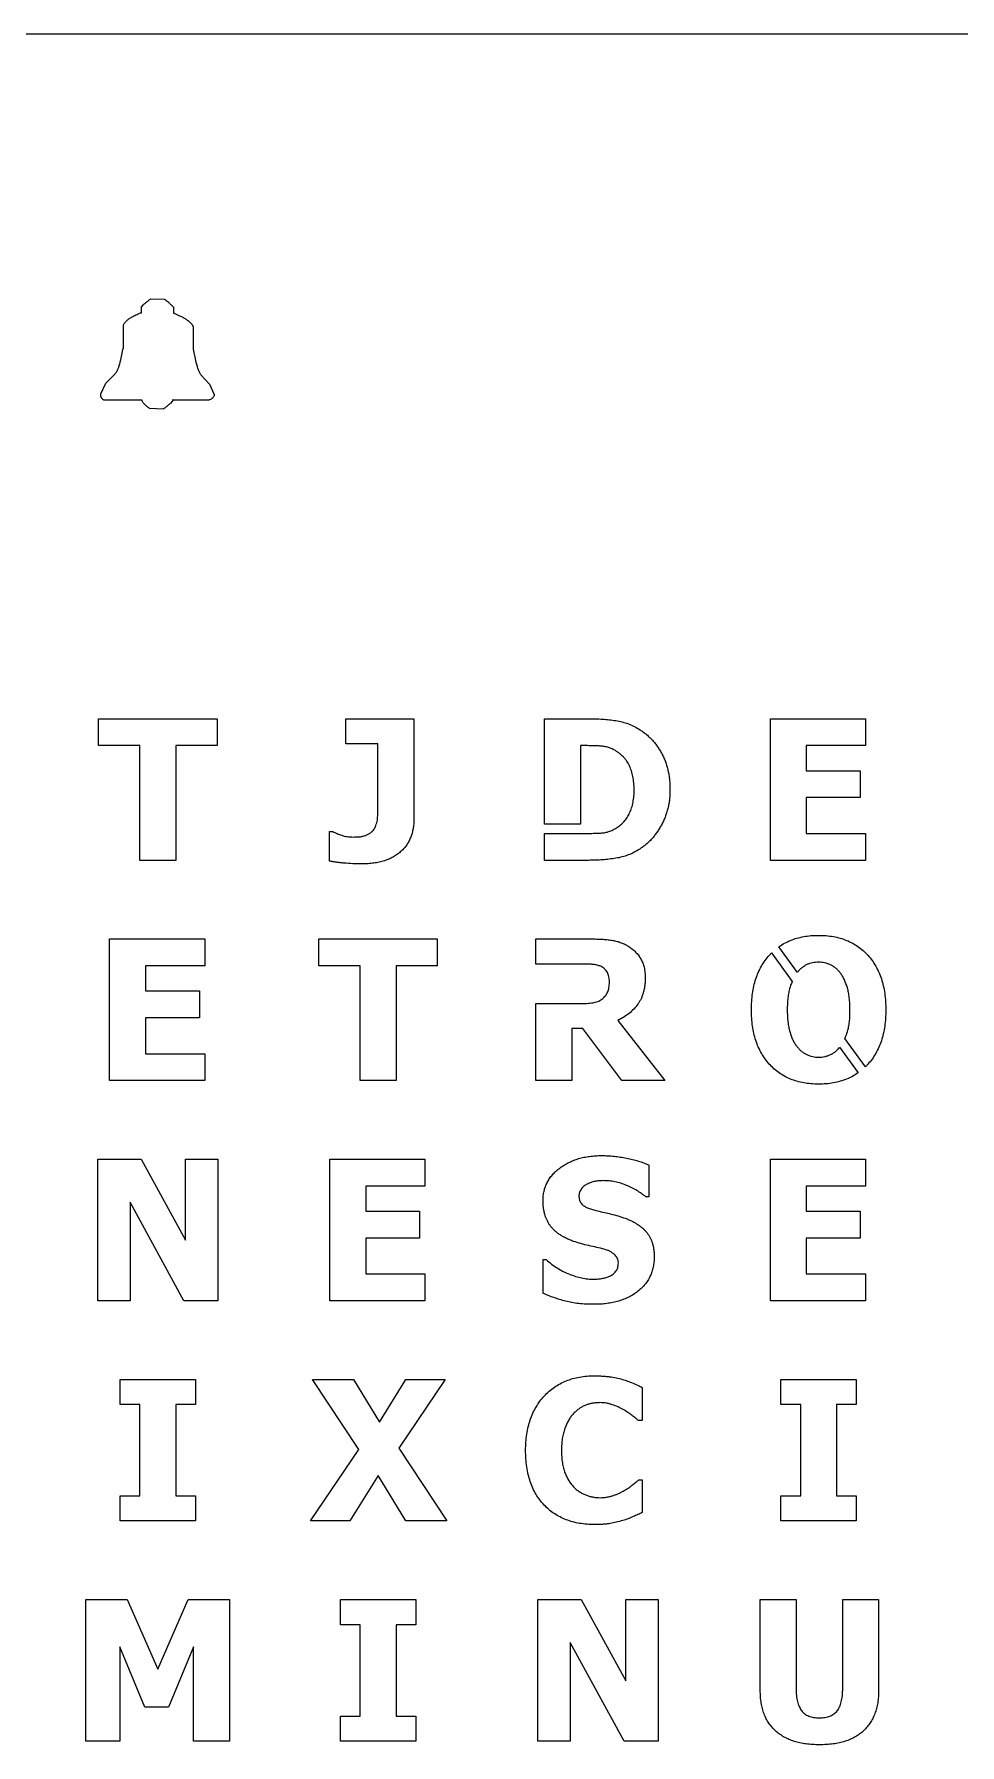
# Model space of a CAD drawing. Header units: millimetres. Extents: x -195 to 195, y -185 to 185.
# Drawn here: x -13.1 to 84.9, y 3.8 to 185 of the extents above; entities that cross this region are included whole.
import ezdxf

# ---------------------------------------------------------------- set-up
doc = ezdxf.new("R2010")
doc.units = ezdxf.units.MM

msp = doc.modelspace()

# ---------------------------------------------------------------- linework, layer by layer
at = {"color": 7, "linetype": 'Continuous', "lineweight": 15}
for p, q in [((195, 185), (-195, 185)), ((-1.74, 155.5), (-1.71, 156.15)), ((-0.79, 156.96), (0.7, 156.94)), ((-3.65, 151.77), (-3.65, 154.22)), ((1.67, 155.46), (1.73, 155.45)), ((3.64, 154.24), (3.73, 154)), ((3.73, 154), (3.73, 151.63)), ((-5.49, 148.03), (-4.51, 149.02)), ((4.57, 148.91), (5.48, 147.94)), ((-6.04, 146.91), (-5.49, 148.03)), ((-6.03, 146.63), (-6.04, 146.91)), ((5.48, 147.94), (5.98, 146.83)), ((-1.66, 146.24), (-5.7, 146.24)), ((0.58, 145.29), (-0.85, 145.34)), ((1.59, 146.24), (1.59, 146.3)), ((5.4, 146.24), (1.59, 146.24)), ((5.64, 146.34), (5.4, 146.24)), ((-6.27, 112.48), (6.27, 112.48)), ((-6.27, 109.64), (-6.27, 112.48)), ((6.27, 112.48), (6.27, 109.64)), ((19.9, 112.48), (27.12, 112.48)), ((19.9, 109.83), (19.9, 112.48)), ((27.12, 112.48), (27.12, 101.78)), ((40.96, 112.48), (45.57, 112.48)), ((40.96, 101.33), (40.96, 112.48)), ((64.89, 112.48), (74.96, 112.48)), ((64.89, 97.48), (64.89, 112.48)), ((74.96, 112.48), (74.96, 109.64)), ((-1.9, 109.64), (-6.27, 109.64)), ((-1.9, 97.48), (-1.9, 109.64)), ((1.9, 109.64), (1.9, 97.48)), ((6.27, 109.64), (1.9, 109.64)), ((23.32, 109.83), (19.9, 109.83)), ((23.32, 103.69), (23.32, 109.83)), ((44.76, 109.64), (44.76, 101.33)), ((44.82, 109.64), (44.76, 109.64)), ((68.69, 109.64), (68.69, 106.98)), ((74.96, 109.64), (68.69, 109.64)), ((68.69, 106.98), (74.39, 106.98)), ((74.39, 106.98), (74.39, 104.13)), ((68.69, 104.13), (68.69, 100.33)), ((74.39, 104.13), (68.69, 104.13)), ((18.2, 100.52), (18.54, 100.52)), ((18.2, 97.4), (18.2, 100.52)), ((44.76, 101.33), (40.96, 101.33)), ((40.96, 100.33), (44.82, 100.33)), ((40.96, 97.48), (40.96, 100.33)), ((68.69, 100.33), (74.96, 100.33)), ((74.96, 100.33), (74.96, 97.48)), ((1.9, 97.48), (-1.9, 97.48)), ((45.62, 97.48), (40.96, 97.48)), ((74.96, 97.48), (64.89, 97.48)), ((-5.1, 89.15), (4.97, 89.15)), ((-5.1, 74.16), (-5.1, 89.15)), ((4.97, 89.15), (4.97, 86.31)), ((17.06, 89.15), (29.6, 89.15)), ((17.06, 86.31), (17.06, 89.15)), ((29.6, 89.15), (29.6, 86.31)), ((40.04, 89.15), (46.03, 89.15)), ((40.04, 86.5), (40.04, 89.15)), ((65.01, 87.68), (67.19, 84.66)), ((67.74, 85.61), (65.78, 88.32)), ((-1.3, 86.31), (-1.3, 83.65)), ((4.97, 86.31), (-1.3, 86.31)), ((21.43, 86.31), (17.06, 86.31)), ((21.43, 74.16), (21.43, 86.31)), ((25.23, 86.31), (25.23, 74.16)), ((29.6, 86.31), (25.23, 86.31)), ((45.08, 86.5), (40.04, 86.5)), ((-1.3, 83.65), (4.4, 83.65)), ((4.4, 83.65), (4.4, 80.8)), ((40.04, 82.32), (44.9, 82.32)), ((40.04, 74.16), (40.04, 82.32)), ((-1.3, 80.8), (-1.3, 77)), ((4.4, 80.8), (-1.3, 80.8)), ((48.74, 80.53), (53.71, 74.16)), ((43.84, 79.66), (43.84, 74.16)), ((45.01, 79.66), (43.84, 79.66)), ((49.14, 74.16), (45.01, 79.66)), ((74.95, 75.61), (72.78, 78.61)), ((-1.3, 77), (4.97, 77)), ((4.97, 77), (4.97, 74.16)), ((72.22, 77.68), (74.18, 74.97)), ((4.97, 74.16), (-5.1, 74.16)), ((25.23, 74.16), (21.43, 74.16)), ((43.84, 74.16), (40.04, 74.16)), ((53.71, 74.16), (49.14, 74.16)), ((-6.35, 65.83), (-1.77, 65.83)), ((-6.35, 50.83), (-6.35, 65.83)), ((-1.77, 65.83), (2.95, 57.23)), ((2.95, 65.83), (6.37, 65.83)), ((2.95, 57.23), (2.95, 65.83)), ((6.37, 65.83), (6.37, 50.83)), ((18.23, 65.83), (28.3, 65.83)), ((18.23, 50.83), (18.23, 65.83)), ((28.3, 65.83), (28.3, 62.98)), ((64.89, 65.83), (74.96, 65.83)), ((64.89, 50.83), (64.89, 65.83)), ((74.96, 65.83), (74.96, 62.98)), ((52.01, 65.21), (52.01, 61.84)), ((22.03, 62.98), (22.03, 60.32)), ((28.3, 62.98), (22.03, 62.98)), ((52.01, 61.84), (51.68, 61.84)), ((68.69, 62.98), (68.69, 60.32)), ((74.96, 62.98), (68.69, 62.98)), ((-2.93, 61.28), (-2.93, 50.83)), ((2.77, 50.83), (-2.93, 61.28)), ((22.03, 60.32), (27.73, 60.32)), ((27.73, 60.32), (27.73, 57.47)), ((68.69, 60.32), (74.39, 60.32)), ((74.39, 60.32), (74.39, 57.47)), ((22.03, 57.47), (22.03, 53.67)), ((27.73, 57.47), (22.03, 57.47)), ((68.69, 57.47), (68.69, 53.67)), ((74.39, 57.47), (68.69, 57.47)), ((40.81, 55.19), (41.14, 55.19)), ((40.81, 51.61), (40.81, 55.19)), ((22.03, 53.67), (28.3, 53.67)), ((28.3, 53.67), (28.3, 50.83)), ((68.69, 53.67), (74.96, 53.67)), ((74.96, 53.67), (74.96, 50.83)), ((-2.93, 50.83), (-6.35, 50.83)), ((6.37, 50.83), (2.77, 50.83)), ((28.3, 50.83), (18.23, 50.83)), ((74.96, 50.83), (64.89, 50.83)), ((-3.99, 42.49), (3.99, 42.49)), ((-3.99, 39.84), (-3.99, 42.49)), ((3.99, 42.49), (3.99, 39.84)), ((16.37, 42.49), (20.71, 42.49)), ((21.28, 35.06), (16.37, 42.49)), ((20.71, 42.49), (23.47, 37.97)), ((23.47, 37.97), (26.28, 42.49)), ((30.42, 42.49), (25.52, 35.21)), ((26.28, 42.49), (30.42, 42.49)), ((66, 42.49), (73.98, 42.49)), ((66, 39.84), (66, 42.49)), ((73.98, 42.49), (73.98, 39.84)), ((51.3, 41.65), (51.3, 38.13)), ((-1.9, 39.84), (-3.99, 39.84)), ((-1.9, 30.15), (-1.9, 39.84)), ((1.9, 39.84), (1.9, 30.15)), ((3.99, 39.84), (1.9, 39.84)), ((51.3, 38.13), (50.92, 38.13)), ((68.09, 39.84), (66, 39.84)), ((68.09, 30.15), (68.09, 39.84)), ((71.89, 39.84), (71.89, 30.15)), ((73.98, 39.84), (71.89, 39.84)), ((16.18, 27.5), (21.28, 35.06)), ((25.52, 35.21), (30.61, 27.5)), ((23.33, 32.3), (20.33, 27.5)), ((26.28, 27.5), (23.33, 32.3)), ((50.96, 31.86), (51.3, 31.86)), ((51.3, 31.86), (51.3, 28.39)), ((-3.99, 30.15), (-1.9, 30.15)), ((-3.99, 27.5), (-3.99, 30.15)), ((1.9, 30.15), (3.99, 30.15)), ((3.99, 30.15), (3.99, 27.5)), ((66, 30.15), (68.09, 30.15)), ((66, 27.5), (66, 30.15)), ((71.89, 30.15), (73.98, 30.15)), ((73.98, 30.15), (73.98, 27.5)), ((3.99, 27.5), (-3.99, 27.5)), ((20.33, 27.5), (16.18, 27.5)), ((30.61, 27.5), (26.28, 27.5)), ((73.98, 27.5), (66, 27.5)), ((-7.61, 19.16), (-3.23, 19.16)), ((-7.61, 4.17), (-7.61, 19.16)), ((-3.23, 19.16), (-0.01, 11.81)), ((-0.01, 11.81), (3.2, 19.16)), ((3.2, 19.16), (7.58, 19.16)), ((7.58, 19.16), (7.58, 4.17)), ((19.34, 19.16), (27.32, 19.16)), ((19.34, 16.51), (19.34, 19.16)), ((27.32, 19.16), (27.32, 16.51)), ((40.26, 19.16), (44.84, 19.16)), ((40.26, 4.17), (40.26, 19.16)), ((44.84, 19.16), (49.56, 10.57)), ((49.56, 19.16), (52.98, 19.16)), ((49.56, 10.57), (49.56, 19.16)), ((52.98, 19.16), (52.98, 4.17)), ((63.81, 19.16), (67.61, 19.16)), ((63.81, 9.54), (63.81, 19.16)), ((67.61, 19.16), (67.61, 9.75)), ((72.55, 19.16), (76.34, 19.16)), ((72.55, 9.75), (72.55, 19.16)), ((76.34, 19.16), (76.34, 9.55)), ((21.43, 16.51), (19.34, 16.51)), ((21.43, 6.82), (21.43, 16.51)), ((25.23, 16.51), (25.23, 6.82)), ((27.32, 16.51), (25.23, 16.51)), ((43.68, 14.62), (43.68, 4.17)), ((49.39, 4.17), (43.68, 14.62)), ((-4.01, 14.15), (-4.01, 4.17)), ((-1.36, 7.77), (-4.01, 14.15)), ((3.78, 14.15), (1.13, 7.77)), ((3.78, 4.17), (3.78, 14.15)), ((1.13, 7.77), (-1.36, 7.77)), ((19.34, 6.82), (21.43, 6.82)), ((19.34, 4.17), (19.34, 6.82)), ((25.23, 6.82), (27.32, 6.82)), ((27.32, 6.82), (27.32, 4.17)), ((-4.01, 4.17), (-7.61, 4.17)), ((7.58, 4.17), (3.78, 4.17)), ((27.32, 4.17), (19.34, 4.17)), ((43.68, 4.17), (40.26, 4.17)), ((52.98, 4.17), (49.39, 4.17))]:
    msp.add_line(p, q, dxfattribs=at)
at = {"color": 7, "linetype": 'Continuous', "lineweight": 15, "flags": 128}
msp.add_lwpolyline([(1.73, 155.45), (2.24, 155.2), (2.64, 155.01)], dxfattribs=at)
at = {"color": 7, "linetype": 'Continuous', "lineweight": 15}
for points, knots in [([(-1.71, 156.15), (-1.65, 156.21), (-1.53, 156.34), (-1.31, 156.53), (-1.06, 156.74), (-0.88, 156.88), (-0.79, 156.96)], [0, 0, 0, 0, 0.2058089, 0.4417362, 0.7041052, 1, 1, 1, 1]), ([(0.7, 156.94), (0.77, 156.89), (0.92, 156.78), (1.15, 156.58), (1.39, 156.35), (1.56, 156.18), (1.65, 156.1)], [0, 0, 0, 0, 0.206146, 0.44241, 0.706803, 1, 1, 1, 1]), ([(1.65, 156.1), (1.65, 156.06), (1.66, 155.98), (1.67, 155.84), (1.67, 155.66), (1.67, 155.53), (1.67, 155.46)], [0, 0, 0, 0, 0.169862, 0.392221, 0.672767, 1, 1, 1, 1]), ([(-3.65, 154.22), (-3.6, 154.3), (-3.48, 154.47), (-3.26, 154.68), (-3.03, 154.88), (-2.86, 154.99), (-2.77, 155.04)], [0, 0, 0, 0, 0.248985, 0.495592, 0.745459, 1, 1, 1, 1]), ([(-2.77, 155.04), (-2.62, 155.11), (-2.31, 155.27), (-1.99, 155.42), (-1.83, 155.49)], [0, 0, 0, 0, 0.487154, 1, 1, 1, 1]), ([(-1.83, 155.49), (-1.8, 155.5), (-1.77, 155.5), (-1.74, 155.5), (-1.74, 155.5)], [0, 0, 0, 0, 0.9233223, 1, 1, 1, 1]), ([(2.64, 155.01), (2.75, 154.95), (2.96, 154.83), (3.23, 154.63), (3.46, 154.44), (3.58, 154.3), (3.64, 154.24)], [0, 0, 0, 0, 0.301756, 0.56503, 0.798256, 1, 1, 1, 1]), ([(-3.97, 150.3), (-3.92, 150.55), (-3.81, 151.04), (-3.71, 151.52), (-3.65, 151.77)], [0, 0, 0, 0, 0.501745, 1, 1, 1, 1]), ([(3.73, 151.63), (3.78, 151.4), (3.89, 150.94), (3.99, 150.48), (4.04, 150.25)], [0, 0, 0, 0, 0.48712, 1, 1, 1, 1]), ([(-4.51, 149.02), (-4.45, 149.11), (-4.33, 149.28), (-4.19, 149.58), (-4.07, 149.93), (-4.01, 150.17), (-3.97, 150.3)], [0, 0, 0, 0, 0.2157558, 0.4552362, 0.7130941, 1, 1, 1, 1]), ([(4.04, 150.25), (4.07, 150.11), (4.14, 149.84), (4.28, 149.48), (4.41, 149.17), (4.52, 148.99), (4.57, 148.91)], [0, 0, 0, 0, 0.298275, 0.562954, 0.796196, 1, 1, 1, 1]), ([(5.98, 146.83), (5.97, 146.79), (5.96, 146.7), (5.9, 146.57), (5.78, 146.45), (5.69, 146.38), (5.64, 146.34)], [0, 0, 0, 0, 0.207382, 0.433092, 0.696976, 1, 1, 1, 1]), ([(-5.7, 146.24), (-5.74, 146.26), (-5.82, 146.31), (-5.92, 146.41), (-5.99, 146.51), (-6.02, 146.59), (-6.03, 146.63)], [0, 0, 0, 0, 0.280955, 0.531408, 0.771112, 1, 1, 1, 1]), ([(-1.33, 145.72), (-1.38, 145.77), (-1.48, 145.86), (-1.59, 146.01), (-1.65, 146.14), (-1.66, 146.22), (-1.66, 146.24)], [0, 0, 0, 0, 0.3016457, 0.5586747, 0.7895786, 0.8851503, 0.8851503, 0.8851503, 0.8851503]), ([(-0.85, 145.34), (-0.87, 145.35), (-0.93, 145.38), (-1.03, 145.47), (-1.16, 145.58), (-1.27, 145.67), (-1.33, 145.72)], [0, 0, 0, 0, 0.12079, 0.321683, 0.622025, 1, 1, 1, 1]), ([(1.54, 146.1), (1.48, 146.04), (1.36, 145.91), (1.13, 145.72), (0.87, 145.51), (0.68, 145.36), (0.58, 145.29)], [0, 0, 0, 0, 0.195732, 0.427322, 0.693151, 1, 1, 1, 1]), ([(1.59, 146.3), (1.58, 146.26), (1.57, 146.19), (1.55, 146.13), (1.54, 146.1)], [0, 0, 0, 0, 0.585101, 1, 1, 1, 1]), ([(45.57, 112.48), (45.83, 112.48), (46.34, 112.48), (47.09, 112.44), (47.81, 112.38), (48.51, 112.29), (49.19, 112.16), (49.85, 111.95), (50.48, 111.67), (50.88, 111.43), (51.08, 111.31)], [0, 0, 0, 0, 0.134988, 0.265981, 0.392597, 0.515581, 0.635817, 0.756161, 0.876759, 1, 1, 1, 1]), ([(51.08, 111.31), (51.2, 111.23), (51.44, 111.07), (51.78, 110.8), (52.1, 110.51), (52.4, 110.2), (52.68, 109.87), (52.94, 109.52), (53.18, 109.14), (53.4, 108.75), (53.6, 108.34), (53.78, 107.91), (53.92, 107.47), (54.04, 107), (54.14, 106.52), (54.2, 106.02), (54.24, 105.5), (54.25, 105.15), (54.25, 104.97)], [0, 0, 0, 0, 0.058473, 0.116679, 0.175123, 0.233221, 0.291512, 0.350503, 0.410194, 0.471036, 0.532513, 0.595248, 0.658487, 0.723415, 0.789591, 0.857492, 0.927847, 1, 1, 1, 1]), ([(48.4, 109.14), (48.28, 109.2), (48.03, 109.33), (47.63, 109.47), (47.22, 109.56), (46.8, 109.6), (46.36, 109.61), (45.89, 109.63), (45.37, 109.63), (45.01, 109.64), (44.82, 109.64)], [0, 0, 0, 0, 0.116459, 0.230621, 0.342985, 0.456314, 0.575661, 0.705519, 0.84749, 1, 1, 1, 1]), ([(50.45, 104.99), (50.45, 105.23), (50.43, 105.69), (50.34, 106.35), (50.18, 106.95), (50, 107.42), (49.82, 107.76), (49.67, 108), (49.5, 108.23), (49.31, 108.44), (49.11, 108.63), (48.89, 108.82), (48.66, 108.99), (48.49, 109.09), (48.4, 109.14)], [0, 0, 0, 0, 0.145865, 0.281318, 0.409385, 0.530296, 0.589472, 0.647314, 0.704869, 0.763197, 0.820971, 0.879362, 0.93925, 1, 1, 1, 1]), ([(23.04, 101.04), (23.08, 101.13), (23.15, 101.31), (23.23, 101.59), (23.28, 101.89), (23.3, 102.34), (23.32, 102.94), (23.32, 103.43), (23.32, 103.69)], [0, 0, 0, 0, 0.104879, 0.215023, 0.328447, 0.449482, 0.710951, 1, 1, 1, 1]), ([(48.58, 100.91), (48.73, 101.01), (49.02, 101.22), (49.4, 101.59), (49.72, 102.03), (49.99, 102.51), (50.2, 103.05), (50.35, 103.65), (50.44, 104.3), (50.45, 104.76), (50.45, 104.99)], [0, 0, 0, 0, 0.1138076, 0.2263465, 0.3400244, 0.457063, 0.5796231, 0.7105859, 0.84956, 1, 1, 1, 1]), ([(54.25, 104.97), (54.25, 104.8), (54.24, 104.46), (54.2, 103.95), (54.13, 103.46), (54.03, 102.99), (53.9, 102.52), (53.74, 102.07), (53.56, 101.64), (53.34, 101.22), (53.11, 100.82), (52.86, 100.44), (52.6, 100.08), (52.32, 99.75), (52.02, 99.45), (51.71, 99.16), (51.38, 98.91), (51.16, 98.75), (51.04, 98.67)], [0, 0, 0, 0, 0.070114, 0.13882, 0.205979, 0.271864, 0.337042, 0.4015, 0.465761, 0.529889, 0.593239, 0.65457, 0.714748, 0.773335, 0.831158, 0.887894, 0.944134, 1, 1, 1, 1]), ([(27.12, 101.78), (27.12, 101.62), (27.11, 101.3), (27.04, 100.83), (26.94, 100.37), (26.79, 99.93), (26.61, 99.51), (26.37, 99.12), (26.1, 98.76), (25.88, 98.55), (25.78, 98.45)], [0, 0, 0, 0, 0.13153, 0.259246, 0.386751, 0.512432, 0.636177, 0.757656, 0.878181, 1, 1, 1, 1]), ([(18.54, 100.52), (18.69, 100.46), (19, 100.32), (19.4, 100.15), (19.76, 100.05), (20.06, 99.99), (20.39, 99.96), (20.63, 99.96), (20.75, 99.95)], [0, 0, 0, 0, 0.218627, 0.443599, 0.562717, 0.694749, 0.839329, 1, 1, 1, 1]), ([(20.75, 99.95), (20.91, 99.96), (21.2, 99.96), (21.62, 100.01), (21.97, 100.1), (22.28, 100.23), (22.53, 100.39), (22.74, 100.58), (22.92, 100.79), (23, 100.96), (23.04, 101.04)], [0, 0, 0, 0, 0.173973, 0.328192, 0.463497, 0.582838, 0.692123, 0.796565, 0.897607, 1, 1, 1, 1]), ([(44.82, 100.33), (45.02, 100.33), (45.41, 100.33), (45.96, 100.34), (46.47, 100.36), (46.93, 100.37), (47.37, 100.42), (47.79, 100.53), (48.2, 100.69), (48.45, 100.84), (48.58, 100.91)], [0, 0, 0, 0, 0.156056, 0.299828, 0.43055, 0.54829, 0.659757, 0.770881, 0.88337, 1, 1, 1, 1]), ([(25.78, 98.45), (25.65, 98.34), (25.39, 98.12), (24.95, 97.84), (24.49, 97.61), (23.99, 97.42), (23.45, 97.28), (22.87, 97.18), (22.26, 97.12), (21.84, 97.11), (21.62, 97.11)], [0, 0, 0, 0, 0.114036, 0.228632, 0.344295, 0.463282, 0.586821, 0.716782, 0.854694, 1, 1, 1, 1]), ([(51.04, 98.67), (50.85, 98.56), (50.46, 98.32), (49.84, 98.04), (49.19, 97.83), (48.51, 97.69), (47.82, 97.6), (47.1, 97.53), (46.37, 97.5), (45.87, 97.49), (45.62, 97.48)], [0, 0, 0, 0, 0.121682, 0.241595, 0.361759, 0.483355, 0.607654, 0.734543, 0.865769, 1, 1, 1, 1]), ([(21.62, 97.11), (21.3, 97.11), (20.67, 97.12), (19.9, 97.17), (19.32, 97.22), (18.92, 97.28), (18.55, 97.33), (18.31, 97.38), (18.2, 97.4)], [0, 0, 0, 0, 0.2818728, 0.5460912, 0.6707754, 0.7872936, 0.8972397, 1, 1, 1, 1]), ([(46.03, 89.15), (46.23, 89.15), (46.62, 89.15), (47.17, 89.12), (47.69, 89.07), (48.18, 89), (48.64, 88.91), (49.07, 88.76), (49.49, 88.58), (49.76, 88.43), (49.89, 88.35)], [0, 0, 0, 0, 0.149974, 0.289736, 0.420262, 0.541731, 0.657199, 0.771291, 0.885637, 1, 1, 1, 1]), ([(65.78, 88.32), (65.78, 88.33), (65.98, 88.47), (66.38, 88.72), (67.02, 89.02), (67.7, 89.25), (68.42, 89.41), (69.19, 89.52), (69.71, 89.53), (69.98, 89.53)], [0.6297358, 0.6297358, 0.6297358, 0.6297358, 0.632376, 0.6896923, 0.7478692, 0.8071059, 0.8685931, 0.9325712, 1, 1, 1, 1]), ([(69.98, 89.53), (70.25, 89.53), (70.78, 89.52), (71.55, 89.42), (72.27, 89.25), (72.95, 89.02), (73.58, 88.72), (74.17, 88.36), (74.72, 87.93), (75.22, 87.43), (75.66, 86.88), (76.05, 86.28), (76.38, 85.62), (76.65, 84.92), (76.86, 84.17), (77, 83.38), (77.09, 82.53), (77.11, 81.95), (77.11, 81.65)], [0, 0, 0, 0, 0.067129, 0.131024, 0.192517, 0.251707, 0.309733, 0.366873, 0.424296, 0.48271, 0.541633, 0.601003, 0.661437, 0.72358, 0.787838, 0.855066, 0.925734, 1, 1, 1, 1]), ([(49.89, 88.35), (50.02, 88.26), (50.27, 88.09), (50.61, 87.77), (50.91, 87.43), (51.16, 87.04), (51.38, 86.62), (51.52, 86.14), (51.61, 85.6), (51.62, 85.23), (51.62, 85.03)], [0, 0, 0, 0, 0.119241, 0.235411, 0.351264, 0.467913, 0.587671, 0.714251, 0.851544, 1, 1, 1, 1]), ([(62.87, 81.65), (62.88, 81.94), (62.89, 82.52), (62.98, 83.37), (63.12, 84.16), (63.33, 84.91), (63.59, 85.61), (63.92, 86.26), (64.31, 86.87), (64.68, 87.33), (64.92, 87.59), (65.01, 87.68)], [0, 0, 0, 0, 0.0738319, 0.1443107, 0.2113495, 0.275658, 0.337674, 0.398156, 0.4573063, 0.5164689, 0.5462528, 0.5462528, 0.5462528, 0.5462528]), ([(46.91, 86.26), (46.79, 86.3), (46.54, 86.4), (46.2, 86.45), (45.9, 86.47), (45.65, 86.49), (45.37, 86.49), (45.18, 86.5), (45.08, 86.5)], [0, 0, 0, 0, 0.209407, 0.431327, 0.552966, 0.68723, 0.837246, 1, 1, 1, 1]), ([(47.83, 84.6), (47.83, 84.7), (47.82, 84.88), (47.78, 85.14), (47.72, 85.39), (47.62, 85.61), (47.5, 85.81), (47.33, 85.99), (47.14, 86.14), (46.99, 86.22), (46.91, 86.26)], [0, 0, 0, 0, 0.13997, 0.271141, 0.396119, 0.514801, 0.630431, 0.748169, 0.868887, 1, 1, 1, 1]), ([(70, 86.69), (69.88, 86.68), (69.67, 86.68), (69.35, 86.63), (69.04, 86.55), (68.75, 86.44), (68.47, 86.29), (68.2, 86.09), (67.95, 85.86), (67.8, 85.69), (67.74, 85.61)], [0, 0, 0, 0, 0.1253702, 0.2452861, 0.3619567, 0.4759912, 0.5930245, 0.7173862, 0.8530855, 0.9717777, 0.9717777, 0.9717777, 0.9717777]), ([(72.31, 85.53), (72.23, 85.62), (72.08, 85.81), (71.82, 86.06), (71.54, 86.26), (71.24, 86.42), (70.94, 86.54), (70.63, 86.62), (70.32, 86.68), (70.1, 86.68), (70, 86.69)], [0, 0, 0, 0, 0.140823, 0.273459, 0.400792, 0.52369, 0.644547, 0.763352, 0.880684, 1, 1, 1, 1]), ([(73.31, 81.66), (73.31, 81.88), (73.3, 82.3), (73.25, 82.9), (73.17, 83.45), (73.05, 83.95), (72.9, 84.41), (72.73, 84.82), (72.54, 85.2), (72.39, 85.42), (72.31, 85.53)], [0, 0, 0, 0, 0.160897, 0.309097, 0.44672, 0.572974, 0.69065, 0.800482, 0.903484, 1, 1, 1, 1]), ([(47.12, 82.84), (47.18, 82.89), (47.29, 82.99), (47.44, 83.16), (47.56, 83.34), (47.66, 83.54), (47.74, 83.76), (47.79, 84.02), (47.82, 84.3), (47.83, 84.5), (47.83, 84.6)], [0, 0, 0, 0, 0.114295, 0.22772, 0.337793, 0.449141, 0.567498, 0.69713, 0.841442, 1, 1, 1, 1]), ([(51.62, 85.03), (51.62, 84.89), (51.62, 84.62), (51.58, 84.22), (51.52, 83.84), (51.43, 83.48), (51.32, 83.14), (51.19, 82.81), (51.03, 82.51), (50.78, 82.14), (50.42, 81.71), (49.93, 81.26), (49.37, 80.85), (48.95, 80.64), (48.74, 80.53)], [0, 0, 0, 0, 0.074078, 0.144802, 0.21236, 0.277245, 0.340403, 0.400934, 0.460657, 0.519378, 0.63602, 0.753744, 0.874438, 1, 1, 1, 1]), ([(67.19, 84.66), (67.16, 84.59), (67.07, 84.36), (66.94, 83.97), (66.81, 83.46), (66.73, 82.89), (66.68, 82.29), (66.67, 81.87), (66.67, 81.65)], [0.2495888, 0.2495888, 0.2495888, 0.2495888, 0.3061274, 0.4256637, 0.5538735, 0.6923358, 0.8406322, 1, 1, 1, 1]), ([(44.9, 82.32), (45.02, 82.32), (45.26, 82.32), (45.6, 82.34), (45.92, 82.37), (46.2, 82.41), (46.47, 82.48), (46.71, 82.57), (46.93, 82.69), (47.06, 82.79), (47.12, 82.84)], [0, 0, 0, 0, 0.158853, 0.305178, 0.440591, 0.562608, 0.677868, 0.786886, 0.893772, 1, 1, 1, 1]), ([(69.98, 73.78), (69.71, 73.78), (69.19, 73.79), (68.42, 73.9), (67.7, 74.06), (67.02, 74.29), (66.38, 74.59), (65.79, 74.96), (65.25, 75.4), (64.75, 75.9), (64.31, 76.45), (63.92, 77.06), (63.59, 77.71), (63.33, 78.41), (63.12, 79.15), (62.98, 79.94), (62.89, 80.78), (62.88, 81.36), (62.87, 81.65)], [0, 0, 0, 0, 0.06752, 0.131584, 0.19321, 0.252526, 0.310782, 0.368176, 0.426029, 0.484568, 0.543811, 0.603249, 0.663813, 0.725682, 0.789839, 0.856726, 0.926562, 1, 1, 1, 1]), ([(66.67, 81.65), (66.67, 81.43), (66.68, 81), (66.73, 80.39), (66.81, 79.84), (66.92, 79.35), (67.07, 78.9), (67.24, 78.49), (67.44, 78.12), (67.59, 77.9), (67.67, 77.79)], [0, 0, 0, 0, 0.164771, 0.315358, 0.452331, 0.576448, 0.691272, 0.799507, 0.90234, 1, 1, 1, 1]), ([(72.78, 78.61), (72.83, 78.72), (72.93, 78.96), (73.07, 79.37), (73.18, 79.85), (73.26, 80.39), (73.31, 81), (73.31, 81.43), (73.31, 81.66)], [0.2284579, 0.2284579, 0.2284579, 0.2284579, 0.3130118, 0.4244218, 0.545125, 0.680897, 0.831879, 1, 1, 1, 1]), ([(77.11, 81.65), (77.11, 81.35), (77.09, 80.77), (77, 79.92), (76.86, 79.13), (76.65, 78.38), (76.38, 77.68), (76.05, 77.02), (75.66, 76.42), (75.29, 75.96), (75.04, 75.7), (74.95, 75.61)], [0, 0, 0, 0, 0.0743175, 0.1447889, 0.2120633, 0.276365, 0.338551, 0.3990268, 0.4584379, 0.5172101, 0.5481771, 0.5481771, 0.5481771, 0.5481771]), ([(67.67, 77.79), (67.75, 77.69), (67.9, 77.5), (68.17, 77.25), (68.45, 77.05), (68.74, 76.89), (69.05, 76.77), (69.36, 76.69), (69.68, 76.63), (69.89, 76.63), (70, 76.62)], [0, 0, 0, 0, 0.1408, 0.274178, 0.401374, 0.524489, 0.64563, 0.763712, 0.881411, 1, 1, 1, 1]), ([(70, 76.62), (70.1, 76.63), (70.32, 76.63), (70.64, 76.69), (70.96, 76.78), (71.27, 76.91), (71.56, 77.07), (71.84, 77.28), (72.06, 77.49), (72.18, 77.63), (72.22, 77.68)], [0, 0, 0, 0, 0.1193324, 0.2390197, 0.3597459, 0.4823529, 0.60764, 0.734227, 0.8640944, 0.9389513, 0.9389513, 0.9389513, 0.9389513]), ([(74.18, 74.97), (74.17, 74.97), (73.98, 74.83), (73.58, 74.58), (72.95, 74.29), (72.27, 74.06), (71.55, 73.89), (70.78, 73.79), (70.25, 73.78), (69.98, 73.78)], [0.6316043, 0.6316043, 0.6316043, 0.6316043, 0.6329533, 0.6901333, 0.7481988, 0.8073495, 0.8688853, 0.9328248, 1, 1, 1, 1]), ([(40.81, 61.43), (40.81, 61.6), (40.82, 61.94), (40.9, 62.44), (41.04, 62.91), (41.24, 63.36), (41.49, 63.78), (41.8, 64.18), (42.16, 64.55), (42.58, 64.89), (43.03, 65.2), (43.52, 65.47), (44.03, 65.7), (44.57, 65.89), (45.14, 66.03), (45.74, 66.13), (46.36, 66.19), (46.79, 66.2), (47, 66.2)], [0, 0, 0, 0, 0.0594834, 0.1169639, 0.1732461, 0.2287397, 0.2844529, 0.3415563, 0.4003685, 0.4620861, 0.5253571, 0.58886, 0.6528301, 0.7182079, 0.7850601, 0.8543175, 0.9256211, 1, 1, 1, 1]), ([(47, 66.2), (47.22, 66.2), (47.67, 66.19), (48.33, 66.14), (48.99, 66.06), (49.65, 65.94), (50.28, 65.8), (50.89, 65.63), (51.47, 65.44), (51.83, 65.29), (52.01, 65.21)], [0, 0, 0, 0, 0.1294408, 0.2592073, 0.3884624, 0.5187665, 0.6467099, 0.7696212, 0.8872613, 1, 1, 1, 1]), ([(47.17, 63.55), (47.02, 63.54), (46.72, 63.54), (46.29, 63.48), (45.87, 63.36), (45.61, 63.24), (45.47, 63.18)], [0, 0, 0, 0, 0.263952, 0.503203, 0.738816, 1, 1, 1, 1]), ([(51.68, 61.84), (51.53, 61.96), (51.24, 62.19), (50.75, 62.51), (50.21, 62.8), (49.64, 63.06), (49.04, 63.28), (48.43, 63.43), (47.8, 63.53), (47.38, 63.54), (47.17, 63.55)], [0, 0, 0, 0, 0.113642, 0.231983, 0.355311, 0.484601, 0.614974, 0.743959, 0.871738, 1, 1, 1, 1]), ([(45.47, 63.18), (45.41, 63.14), (45.29, 63.08), (45.13, 62.96), (44.99, 62.82), (44.85, 62.66), (44.74, 62.48), (44.66, 62.29), (44.61, 62.09), (44.6, 61.95), (44.6, 61.89)], [0, 0, 0, 0, 0.119677, 0.240329, 0.366271, 0.493995, 0.623043, 0.746883, 0.872483, 1, 1, 1, 1]), ([(44.6, 61.89), (44.61, 61.79), (44.62, 61.61), (44.69, 61.36), (44.82, 61.14), (44.98, 60.98), (45.13, 60.87), (45.26, 60.79), (45.42, 60.71), (45.61, 60.63), (45.82, 60.55), (46.05, 60.48), (46.3, 60.41), (46.48, 60.37), (46.58, 60.34)], [0, 0, 0, 0, 0.101189, 0.195066, 0.28682, 0.381041, 0.43216, 0.490481, 0.555865, 0.629675, 0.709531, 0.798237, 0.894933, 1, 1, 1, 1]), ([(44.04, 57.11), (43.9, 57.17), (43.63, 57.27), (43.24, 57.45), (42.88, 57.63), (42.56, 57.84), (42.26, 58.05), (41.99, 58.28), (41.76, 58.53), (41.55, 58.78), (41.38, 59.06), (41.22, 59.35), (41.09, 59.65), (40.99, 59.98), (40.91, 60.32), (40.85, 60.67), (40.81, 61.04), (40.81, 61.3), (40.81, 61.43)], [0, 0, 0, 0, 0.077046, 0.149721, 0.219404, 0.284805, 0.347832, 0.407743, 0.465707, 0.521836, 0.577474, 0.633501, 0.689851, 0.748288, 0.807927, 0.869355, 0.933281, 1, 1, 1, 1]), ([(46.58, 60.34), (46.82, 60.29), (47.31, 60.18), (48.03, 60.01), (48.77, 59.82), (49.26, 59.65), (49.51, 59.56)], [0, 0, 0, 0, 0.2490667, 0.4886387, 0.7339051, 1, 1, 1, 1]), ([(49.51, 59.56), (49.64, 59.51), (49.89, 59.42), (50.24, 59.25), (50.56, 59.08), (50.86, 58.89), (51.14, 58.69), (51.39, 58.48), (51.62, 58.26), (51.82, 58.02), (52, 57.77), (52.16, 57.5), (52.29, 57.21), (52.39, 56.9), (52.48, 56.57), (52.53, 56.22), (52.57, 55.85), (52.58, 55.6), (52.58, 55.47)], [0, 0, 0, 0, 0.073409, 0.14343, 0.210313, 0.274337, 0.335985, 0.395552, 0.452981, 0.509043, 0.565002, 0.621373, 0.67844, 0.737632, 0.799203, 0.863043, 0.930047, 1, 1, 1, 1]), ([(47.29, 56.28), (47.02, 56.35), (46.48, 56.49), (45.66, 56.66), (44.83, 56.86), (44.3, 57.03), (44.04, 57.11)], [0, 0, 0, 0, 0.242695, 0.499402, 0.756262, 1, 1, 1, 1]), ([(48.78, 54.83), (48.78, 54.92), (48.77, 55.1), (48.68, 55.35), (48.53, 55.57), (48.34, 55.76), (48.11, 55.92), (47.86, 56.08), (47.58, 56.19), (47.39, 56.25), (47.29, 56.28)], [0, 0, 0, 0, 0.122123, 0.237846, 0.352547, 0.473989, 0.600843, 0.729318, 0.862547, 1, 1, 1, 1]), ([(41.14, 55.19), (41.33, 55.03), (41.7, 54.71), (42.3, 54.29), (42.93, 53.93), (43.58, 53.64), (44.24, 53.4), (44.9, 53.23), (45.54, 53.12), (45.97, 53.11), (46.18, 53.1)], [0, 0, 0, 0, 0.1330007, 0.263353, 0.3927906, 0.5216131, 0.6481902, 0.7689979, 0.8859682, 1, 1, 1, 1]), ([(52.58, 55.47), (52.57, 55.29), (52.56, 54.93), (52.48, 54.4), (52.34, 53.9), (52.15, 53.42), (51.91, 52.98), (51.61, 52.56), (51.25, 52.17), (50.85, 51.82), (50.4, 51.49), (49.9, 51.21), (49.37, 50.98), (48.81, 50.78), (48.2, 50.63), (47.56, 50.52), (46.88, 50.46), (46.41, 50.45), (46.17, 50.45)], [0, 0, 0, 0, 0.060348, 0.118373, 0.174822, 0.230067, 0.285184, 0.340939, 0.398055, 0.457291, 0.517906, 0.579447, 0.642691, 0.707874, 0.77602, 0.846986, 0.921541, 1, 1, 1, 1]), ([(47.86, 53.42), (47.92, 53.45), (48.05, 53.52), (48.22, 53.64), (48.37, 53.79), (48.52, 53.94), (48.64, 54.12), (48.72, 54.33), (48.77, 54.57), (48.78, 54.74), (48.78, 54.83)], [0, 0, 0, 0, 0.119781, 0.237832, 0.354328, 0.473172, 0.593505, 0.719436, 0.853402, 1, 1, 1, 1]), ([(46.18, 53.1), (46.24, 53.1), (46.36, 53.11), (46.56, 53.12), (46.78, 53.15), (47.02, 53.18), (47.26, 53.22), (47.49, 53.27), (47.68, 53.34), (47.8, 53.39), (47.86, 53.42)], [0, 0, 0, 0, 0.100396, 0.2149, 0.345382, 0.490223, 0.637837, 0.771267, 0.891619, 1, 1, 1, 1]), ([(46.17, 50.45), (45.89, 50.45), (45.36, 50.46), (44.59, 50.52), (43.87, 50.62), (43.2, 50.77), (42.56, 50.95), (41.96, 51.15), (41.37, 51.36), (40.99, 51.53), (40.81, 51.61)], [0, 0, 0, 0, 0.148573, 0.287904, 0.419544, 0.543016, 0.66167, 0.776802, 0.889955, 1, 1, 1, 1]), ([(38.96, 34.98), (38.96, 35.27), (38.97, 35.85), (39.07, 36.68), (39.22, 37.47), (39.44, 38.22), (39.71, 38.92), (40.06, 39.57), (40.46, 40.18), (40.92, 40.74), (41.44, 41.24), (42, 41.68), (42.6, 42.05), (43.25, 42.35), (43.94, 42.59), (44.68, 42.75), (45.45, 42.86), (45.99, 42.87), (46.26, 42.87)], [0, 0, 0, 0, 0.072368, 0.141474, 0.207461, 0.271098, 0.332853, 0.393295, 0.453068, 0.512761, 0.572031, 0.630344, 0.688596, 0.747081, 0.806735, 0.868437, 0.932751, 1, 1, 1, 1]), ([(46.26, 42.87), (46.4, 42.87), (46.69, 42.87), (47.1, 42.85), (47.49, 42.82), (47.97, 42.76), (48.55, 42.67), (49, 42.55), (49.22, 42.5)], [0, 0, 0, 0, 0.1447, 0.282577, 0.412855, 0.535652, 0.771887, 1, 1, 1, 1]), ([(49.22, 42.5), (49.4, 42.44), (49.77, 42.32), (50.24, 42.13), (50.61, 41.97), (50.86, 41.86), (51.09, 41.75), (51.23, 41.68), (51.3, 41.65)], [0, 0, 0, 0, 0.24979, 0.525519, 0.663698, 0.789424, 0.901512, 1, 1, 1, 1]), ([(46.83, 40.03), (46.69, 40.02), (46.43, 40.02), (46.05, 39.97), (45.68, 39.89), (45.32, 39.77), (44.98, 39.62), (44.65, 39.41), (44.33, 39.16), (44.14, 38.97), (44.03, 38.87)], [0, 0, 0, 0, 0.128608, 0.252477, 0.37236, 0.490673, 0.609092, 0.731707, 0.861961, 1, 1, 1, 1]), ([(49.29, 39.3), (49.11, 39.4), (48.74, 39.6), (48.24, 39.78), (47.82, 39.91), (47.5, 39.98), (47.16, 40.02), (46.94, 40.02), (46.83, 40.03)], [0, 0, 0, 0, 0.23699, 0.486283, 0.613552, 0.741386, 0.87001, 1, 1, 1, 1]), ([(44.03, 38.87), (43.94, 38.76), (43.75, 38.55), (43.51, 38.18), (43.29, 37.76), (43.1, 37.29), (42.95, 36.78), (42.83, 36.21), (42.77, 35.6), (42.76, 35.19), (42.76, 34.97)], [0, 0, 0, 0, 0.09867, 0.203077, 0.315218, 0.435884, 0.564147, 0.700305, 0.845222, 1, 1, 1, 1]), ([(50.92, 38.13), (50.81, 38.21), (50.59, 38.4), (50.22, 38.69), (49.78, 39), (49.46, 39.2), (49.29, 39.3)], [0, 0, 0, 0, 0.198995, 0.437565, 0.70727, 1, 1, 1, 1]), ([(46.25, 27.12), (45.98, 27.12), (45.45, 27.13), (44.67, 27.23), (43.94, 27.39), (43.25, 27.62), (42.6, 27.91), (41.99, 28.26), (41.43, 28.68), (40.92, 29.17), (40.45, 29.71), (40.05, 30.31), (39.71, 30.96), (39.44, 31.67), (39.22, 32.42), (39.07, 33.23), (38.97, 34.09), (38.96, 34.68), (38.96, 34.98)], [0, 0, 0, 0, 0.067176, 0.131359, 0.192885, 0.252241, 0.310258, 0.367816, 0.425176, 0.483192, 0.541886, 0.600647, 0.660806, 0.722721, 0.786993, 0.8543, 0.925271, 1, 1, 1, 1]), ([(42.76, 34.97), (42.76, 34.74), (42.77, 34.31), (42.84, 33.68), (42.95, 33.11), (43.11, 32.6), (43.32, 32.14), (43.55, 31.73), (43.8, 31.36), (44.01, 31.15), (44.1, 31.04)], [0, 0, 0, 0, 0.159472, 0.305805, 0.441476, 0.567152, 0.684313, 0.794635, 0.899488, 1, 1, 1, 1]), ([(44.1, 31.04), (44.2, 30.95), (44.4, 30.77), (44.72, 30.55), (45.05, 30.36), (45.41, 30.21), (45.77, 30.1), (46.13, 30.02), (46.49, 29.97), (46.73, 29.97), (46.85, 29.96)], [0, 0, 0, 0, 0.132815, 0.262468, 0.388628, 0.515352, 0.639576, 0.76225, 0.881105, 1, 1, 1, 1]), ([(49.41, 30.72), (49.57, 30.81), (49.87, 31), (50.28, 31.31), (50.63, 31.59), (50.86, 31.78), (50.96, 31.86)], [0, 0, 0, 0, 0.289435, 0.554351, 0.79264, 1, 1, 1, 1]), ([(46.85, 29.96), (46.97, 29.97), (47.21, 29.97), (47.57, 30.02), (47.92, 30.09), (48.26, 30.19), (48.58, 30.31), (48.88, 30.44), (49.16, 30.57), (49.33, 30.67), (49.41, 30.72)], [0, 0, 0, 0, 0.1363288, 0.2702688, 0.4025497, 0.5346023, 0.6635619, 0.782711, 0.8952181, 1, 1, 1, 1]), ([(49.24, 27.54), (49.02, 27.48), (48.58, 27.36), (48.03, 27.24), (47.58, 27.17), (47.19, 27.14), (46.74, 27.12), (46.42, 27.12), (46.25, 27.12)], [0, 0, 0, 0, 0.231011, 0.444814, 0.556396, 0.685011, 0.833779, 1, 1, 1, 1]), ([(51.3, 28.39), (51.15, 28.32), (50.84, 28.17), (50.34, 27.95), (49.81, 27.72), (49.43, 27.6), (49.24, 27.54)], [0, 0, 0, 0, 0.218212, 0.468071, 0.733306, 1, 1, 1, 1]), ([(70.07, 3.79), (69.83, 3.79), (69.35, 3.8), (68.66, 3.87), (68.01, 3.98), (67.41, 4.14), (66.85, 4.34), (66.33, 4.6), (65.86, 4.9), (65.43, 5.24), (65.05, 5.63), (64.71, 6.07), (64.44, 6.54), (64.2, 7.06), (64.03, 7.62), (63.9, 8.23), (63.83, 8.87), (63.82, 9.32), (63.81, 9.54)], [0, 0, 0, 0, 0.075556, 0.146834, 0.214189, 0.27849, 0.339718, 0.398649, 0.456076, 0.51261, 0.568606, 0.624436, 0.681171, 0.739066, 0.799401, 0.862842, 0.929322, 1, 1, 1, 1]), ([(67.61, 9.75), (67.61, 9.62), (67.61, 9.37), (67.64, 9.02), (67.68, 8.68), (67.75, 8.38), (67.83, 8.1), (67.93, 7.84), (68.04, 7.61), (68.18, 7.4), (68.34, 7.22), (68.52, 7.06), (68.72, 6.93), (68.95, 6.82), (69.2, 6.73), (69.47, 6.68), (69.76, 6.64), (69.97, 6.64), (70.07, 6.63)], [0, 0, 0, 0, 0.083198, 0.161393, 0.234821, 0.302626, 0.366802, 0.426894, 0.483561, 0.537448, 0.589958, 0.641551, 0.694537, 0.748596, 0.805727, 0.86627, 0.931072, 1, 1, 1, 1]), ([(70.07, 6.63), (70.17, 6.64), (70.37, 6.64), (70.66, 6.68), (70.93, 6.73), (71.18, 6.81), (71.4, 6.92), (71.61, 7.04), (71.79, 7.2), (71.95, 7.37), (72.09, 7.57), (72.21, 7.8), (72.32, 8.06), (72.4, 8.34), (72.47, 8.65), (72.51, 8.99), (72.54, 9.36), (72.54, 9.61), (72.55, 9.75)], [0, 0, 0, 0, 0.06745, 0.130794, 0.190407, 0.246972, 0.30061, 0.352752, 0.404281, 0.45564, 0.508679, 0.565215, 0.625389, 0.689762, 0.759288, 0.833806, 0.913783, 1, 1, 1, 1]), ([(76.34, 9.55), (76.34, 9.33), (76.33, 8.89), (76.26, 8.25), (76.13, 7.65), (75.96, 7.09), (75.73, 6.58), (75.46, 6.1), (75.14, 5.67), (74.77, 5.27), (74.34, 4.92), (73.87, 4.61), (73.36, 4.35), (72.79, 4.15), (72.18, 3.98), (71.52, 3.87), (70.81, 3.8), (70.32, 3.79), (70.07, 3.79)], [0, 0, 0, 0, 0.069562, 0.135255, 0.197567, 0.257264, 0.315158, 0.371017, 0.426571, 0.482223, 0.538284, 0.595626, 0.654669, 0.716122, 0.781133, 0.849913, 0.922515, 1, 1, 1, 1])]:
    msp.add_open_spline(points, degree=3, knots=knots, dxfattribs=at)

doc.saveas('drawing.dxf')
